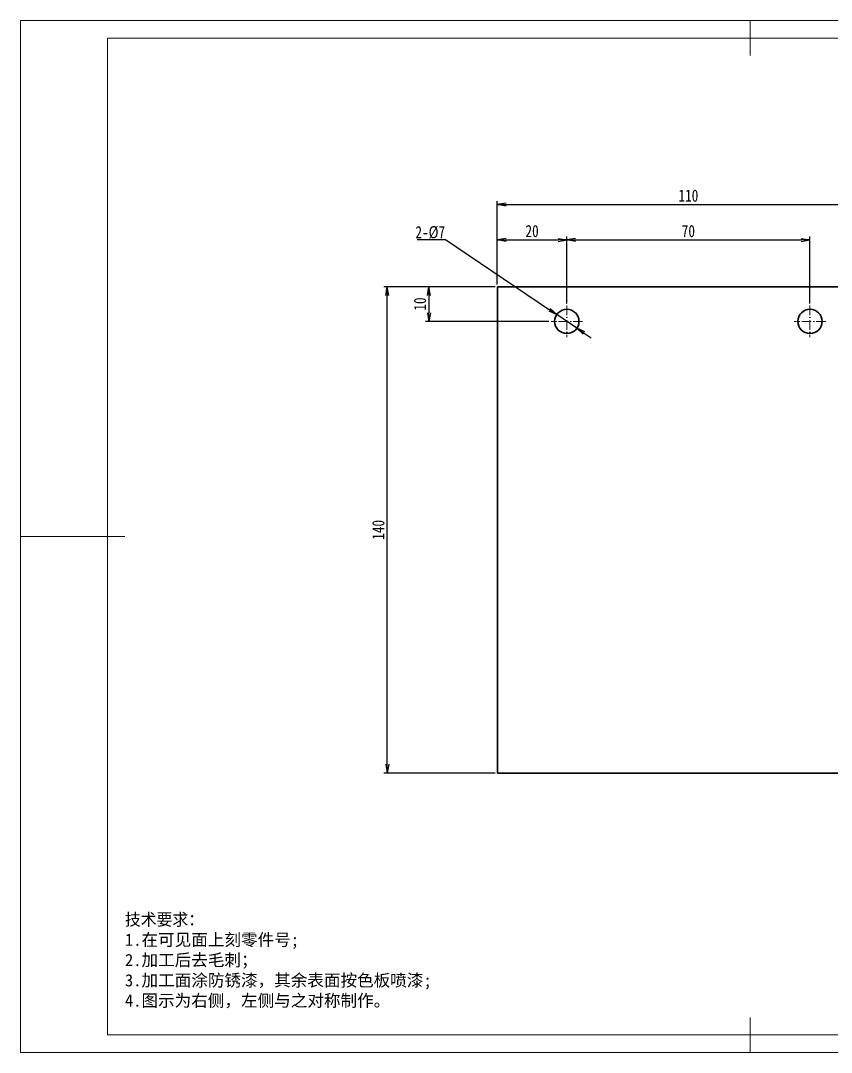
# Model space of a CAD drawing. Header units: millimetres. Extents: x -15766 to 80009, y -9701 to 15159.
# Drawn here: x -7856.9 to -7623.5, y 13253.7 to 13550.7 of the extents above; entities that cross this region are included whole.
import ezdxf

# ---------------------------------------------------------------- set-up
doc = ezdxf.new("R2010")
doc.units = ezdxf.units.MM
doc.linetypes.add('CENTER-HOKUTO_1', pattern=[16, 13, -1, 1, -1])
doc.linetypes.add('DASHDOT', pattern=[18.5, 12, -3, 0.5, -3])
doc.layers.get('DEFPOINTS').update_dxf_attribs({"lineweight": 18})
for name, color, linetype, lineweight in [('AM_7', 2, 'CENTER-HOKUTO_1', 18), ('AM_VIS', 7, 'Continuous', 18), ('CDRAFT0', 7, 'Continuous', 18), ('DIM', 253, 'Continuous', 20), ('title_frame', 7, 'Continuous', 18), ('word_dim', 9, 'Continuous', 18), ('粗实线层_1', 7, 'Continuous', 15)]:
    doc.layers.add(name, color=color, linetype=linetype, lineweight=lineweight)
doc.styles.add('DIM', font='', dxfattribs={"width": 0.8})
doc.styles.get('DIM').set_extended_font_data('NSimSun')
doc.dimstyles.new('1-1$0', dxfattribs={"dimtxt": 3.5, "dimasz": 2.5, "dimexe": 1, "dimexo": 0.625, "dimgap": 0.8, "dimtad": 1, "dimdsep": 46, "dimtxsty": 'DIM', "dimblk": 'OPEN', "dimcen": 0, "dimdle": 5, "dimclrd": 256, "dimclre": 256, "dimclrt": 3, "dimazin": 3, "dimtfac": 0.5, "dimtmove": 0, "dimatfit": 3, "dimldrblk": 'OPEN', "dimfxl": 0, "dimtolj": 1, "dimarcsym": 0})
doc.dimstyles.new('1-1$3', dxfattribs={"dimtxt": 3.5, "dimasz": 2.5, "dimexe": 1, "dimexo": 0.625, "dimgap": 0.3, "dimtad": 1, "dimtih": 1, "dimtoh": 1, "dimdsep": 46, "dimtxsty": 'DIM', "dimblk": 'OPEN', "dimcen": 0, "dimdle": 5, "dimclrd": 256, "dimclre": 256, "dimclrt": 3, "dimazin": 3, "dimtfac": 0.5, "dimtmove": 0, "dimatfit": 3, "dimldrblk": 'OPEN', "dimfxl": 0, "dimtolj": 1, "dimarcsym": 0})

# ---------------------------------------------------------------- blocks, each defined once
blk = doc.blocks.new('*X589')
at = {"layer": 'CDRAFT0'}
for p, q in [((420, 297), (0, 297)), ((0, 297), (0, 0)), ((0, 0), (420, 0))]:
    blk.add_line(p, q, dxfattribs=at)
at = {"layer": '粗实线层_1'}
for p, q in [((210, 297), (210, 287)), ((415, 292), (25, 292)), ((25, 292), (25, 5)), ((0, 148.5), (30, 148.5)), ((210, 0), (210, 10)), ((25, 5), (415, 5))]:
    blk.add_line(p, q, dxfattribs=at)
blk = doc.blocks.new('_OPEN')
at = {"color": 0, "linetype": 'ByBlock', "lineweight": -2}
for p, q in [((-1, 0.166667), (0, 0)), ((-1, -0.166667), (0, 0)), ((0, 0), (-1, 0))]:
    blk.add_line(p, q, dxfattribs=at)
blk = doc.blocks.new('*D1048')
at = {"layer": 'DEFPOINTS', "color": 0, "transparency": 16777216}
for p in [(-7751.37, 13474.15), (-7719.68, 13474.15), (-7719.68, 13334.15)]:
    blk.add_point(p, dxfattribs=at)
at = {"layer": 'DIM', "linetype": 'Continuous', "lineweight": -2, "transparency": 16777216}
for p, q in [((-7720.3, 13474.15), (-7752.37, 13474.15)), ((-7751.37, 13336.65), (-7751.37, 13471.65)), ((-7720.3, 13334.15), (-7752.37, 13334.15))]:
    blk.add_line(p, q, dxfattribs=at)
at = {"layer": 'DIM', "lineweight": -2, "transparency": 16777216, "xscale": 2.5, "yscale": 2.5, "zscale": 2.5}
for p, rotation in [((-7751.37, 13474.15), 90), ((-7751.37, 13334.15), 270)]:
    blk.add_blockref('_OPEN', p, dxfattribs=dict(at, rotation=rotation))
at = {"layer": 'DIM', "color": 3, "transparency": 16777216, "insert": (-7753.92, 13404.15), "char_height": 3.5, "attachment_point": 5, "rotation": 90, "style": 'DIM'}
blk.add_mtext('\\A1;140', dxfattribs=at)
blk = doc.blocks.new('*D1049')
at = {"layer": 'DEFPOINTS', "color": 0, "transparency": 16777216}
for p in [(-7699.68, 13487.59), (-7719.68, 13474.15), (-7699.68, 13468.7)]:
    blk.add_point(p, dxfattribs=at)
at = {"layer": 'DIM', "linetype": 'Continuous', "lineweight": -2, "transparency": 16777216}
for p, q in [((-7719.68, 13474.77), (-7719.68, 13488.59)), ((-7717.18, 13487.59), (-7702.18, 13487.59)), ((-7699.68, 13469.32), (-7699.68, 13488.59))]:
    blk.add_line(p, q, dxfattribs=at)
at = {"layer": 'DIM', "lineweight": -2, "transparency": 16777216, "xscale": 2.5, "yscale": 2.5, "zscale": 2.5, "rotation": 180}
blk.add_blockref('_OPEN', (-7719.68, 13487.59), dxfattribs=at)
at = {"layer": 'DIM', "lineweight": -2, "transparency": 16777216, "xscale": 2.5, "yscale": 2.5, "zscale": 2.5}
blk.add_blockref('_OPEN', (-7699.68, 13487.59), dxfattribs=at)
at = {"layer": 'DIM', "color": 3, "transparency": 16777216, "insert": (-7709.68, 13490.14), "char_height": 3.5, "attachment_point": 5, "style": 'DIM'}
blk.add_mtext('\\A1;20', dxfattribs=at)
blk = doc.blocks.new('*D1050')
at = {"layer": 'DEFPOINTS', "color": 0, "transparency": 16777216}
for p in [(-7629.68, 13487.59), (-7699.68, 13468.7), (-7629.68, 13468.7)]:
    blk.add_point(p, dxfattribs=at)
at = {"layer": 'DIM', "linetype": 'Continuous', "lineweight": -2, "transparency": 16777216}
for p, q in [((-7699.68, 13469.32), (-7699.68, 13488.59)), ((-7697.18, 13487.59), (-7632.18, 13487.59)), ((-7629.68, 13469.32), (-7629.68, 13488.59))]:
    blk.add_line(p, q, dxfattribs=at)
at = {"layer": 'DIM', "lineweight": -2, "transparency": 16777216, "xscale": 2.5, "yscale": 2.5, "zscale": 2.5, "rotation": 180}
blk.add_blockref('_OPEN', (-7699.68, 13487.59), dxfattribs=at)
at = {"layer": 'DIM', "lineweight": -2, "transparency": 16777216, "xscale": 2.5, "yscale": 2.5, "zscale": 2.5}
blk.add_blockref('_OPEN', (-7629.68, 13487.59), dxfattribs=at)
at = {"layer": 'DIM', "color": 3, "transparency": 16777216, "insert": (-7664.68, 13490.14), "char_height": 3.5, "attachment_point": 5, "style": 'DIM'}
blk.add_mtext('\\A1;70', dxfattribs=at)
blk = doc.blocks.new('*D1051')
at = {"layer": 'DEFPOINTS', "color": 0, "transparency": 16777216}
for p in [(-7719.68, 13474.15), (-7739.37, 13464.15), (-7704.22, 13464.15)]:
    blk.add_point(p, dxfattribs=at)
at = {"layer": 'DIM', "linetype": 'Continuous', "lineweight": -2, "transparency": 16777216}
for p, q in [((-7720.3, 13474.15), (-7740.37, 13474.15)), ((-7739.37, 13471.65), (-7739.37, 13466.65)), ((-7704.85, 13464.15), (-7740.37, 13464.15))]:
    blk.add_line(p, q, dxfattribs=at)
at = {"layer": 'DIM', "lineweight": -2, "transparency": 16777216, "xscale": 2.5, "yscale": 2.5, "zscale": 2.5}
for p, rotation in [((-7739.37, 13474.15), 90), ((-7739.37, 13464.15), 270)]:
    blk.add_blockref('_OPEN', p, dxfattribs=dict(at, rotation=rotation))
at = {"layer": 'DIM', "color": 3, "transparency": 16777216, "insert": (-7741.92, 13469.15), "char_height": 3.5, "attachment_point": 5, "rotation": 90, "style": 'DIM'}
blk.add_mtext('\\A1;10', dxfattribs=at)
blk = doc.blocks.new('*D1052')
at = {"layer": 'DEFPOINTS', "color": 0, "transparency": 16777216}
for p in [(-7609.68, 13497.79), (-7719.68, 13474.15), (-7609.68, 13474.15)]:
    blk.add_point(p, dxfattribs=at)
at = {"layer": 'DIM', "linetype": 'Continuous', "lineweight": -2, "transparency": 16777216}
for p, q in [((-7719.68, 13474.77), (-7719.68, 13498.79)), ((-7609.68, 13474.77), (-7609.68, 13498.79)), ((-7717.18, 13497.79), (-7612.18, 13497.79))]:
    blk.add_line(p, q, dxfattribs=at)
at = {"layer": 'DIM', "lineweight": -2, "transparency": 16777216, "xscale": 2.5, "yscale": 2.5, "zscale": 2.5, "rotation": 180}
blk.add_blockref('_OPEN', (-7719.68, 13497.79), dxfattribs=at)
at = {"layer": 'DIM', "lineweight": -2, "transparency": 16777216, "xscale": 2.5, "yscale": 2.5, "zscale": 2.5}
blk.add_blockref('_OPEN', (-7609.68, 13497.79), dxfattribs=at)
at = {"layer": 'DIM', "color": 3, "transparency": 16777216, "insert": (-7664.68, 13500.34), "char_height": 3.5, "attachment_point": 5, "style": 'DIM'}
blk.add_mtext('\\A1;110', dxfattribs=at)
blk = doc.blocks.new('*D1054')
at = {"layer": 'DEFPOINTS', "color": 0, "transparency": 16777216}
for p in [(-7702.58, 13466.1), (-7696.77, 13462.19)]:
    blk.add_point(p, dxfattribs=at)
at = {"layer": 'DIM', "linetype": 'Continuous', "lineweight": -2, "transparency": 16777216}
for p, q in [((-7742.75, 13487.71), (-7734.64, 13487.71)), ((-7734.64, 13487.71), (-7704.65, 13467.5)), ((-7696.77, 13462.19), (-7702.58, 13466.1)), ((-7694.7, 13460.8), (-7692.63, 13459.4))]:
    blk.add_line(p, q, dxfattribs=at)
at = {"layer": 'DIM', "lineweight": -2, "transparency": 16777216, "xscale": 2.5, "yscale": 2.5, "zscale": 2.5}
for p, rotation in [((-7702.58, 13466.1), 326.0286519538901), ((-7696.77, 13462.19), 146.0286519538901)]:
    blk.add_blockref('_OPEN', p, dxfattribs=dict(at, rotation=rotation))
at = {"layer": 'DIM', "color": 3, "transparency": 16777216, "insert": (-7738.99, 13489.76), "char_height": 3.5, "attachment_point": 5, "style": 'DIM'}
blk.add_mtext('\\A1;2-%%c7', dxfattribs=at)

msp = doc.modelspace()

# ---------------------------------------------------------------- linework, layer by layer
at = {"layer": 'AM_7', "linetype": 'DASHDOT', "lineweight": 13, "ltscale": 0.227502}
for p, q in [((-7699.67508, 13468.69865), (-7699.67508, 13459.59855)), ((-7629.67508, 13468.69865), (-7629.67508, 13459.59855))]:
    msp.add_line(p, q, dxfattribs=at)
at = {"layer": 'AM_7', "linetype": 'DASHDOT', "lineweight": 13, "ltscale": 0.22749}
for p, q in [((-7695.12527, 13464.1486), (-7704.22488, 13464.1486)), ((-7625.12527, 13464.1486), (-7634.22488, 13464.1486))]:
    msp.add_line(p, q, dxfattribs=at)
at = {"layer": 'AM_VIS', "lineweight": 35}
for p, q in [((-7719.67508, 13474.1486), (-7609.67508, 13474.1486)), ((-7719.67508, 13474.1486), (-7719.67508, 13334.1486)), ((-7609.67508, 13334.1486), (-7719.67508, 13334.1486))]:
    msp.add_line(p, q, dxfattribs=at)
for centre in [(-7699.67508, 13464.1486), (-7629.67508, 13464.1486)]:
    msp.add_circle(centre, 3.5, dxfattribs=at)

# ---------------------------------------------------------------- block references
at = {"layer": 'title_frame'}
msp.add_blockref('*X589', (-7856.90847, 13253.73384), dxfattribs=at)

# ---------------------------------------------------------------- texts
at = {"layer": 'word_dim', "linetype": 'Continuous', "ltscale": 4, "insert": (-7826.87409, 13293.73936), "char_height": 3.5, "width": 139.6035818, "attachment_point": 1}
msp.add_mtext('{\\C3;技术要求：\\P\\fNSimSun|b0|i0|c134|p49;1\\fSimSun|b0|i0|c134|p49;.在可见面上刻零件号;\\P2.加工后去毛刺；\\P3.加工面涂防锈漆，其余表面按色板喷漆;\\P\\fNSimSun|b0|i0|c134|p49;4\\fSimSun|b0|i0|c134|p49;.图示为右侧，左侧与之对称制作。\\P         }', dxfattribs=at)

# ---------------------------------------------------------------- dimensions: what is measured, and where the dimension line sits
at = {"layer": 'DIM', "color": 3, "true_color": 0x00ff00}
for base, p1, p2, picture, middle in [((-7609.67508, 13497.78845), (-7719.67508, 13474.1486), (-7609.67508, 13474.1486), '*D1052', (-7664.67508, 13500.33845)), ((-7699.67508, 13487.5923), (-7719.67508, 13474.1486), (-7699.67508, 13468.69865), '*D1049', (-7709.67508, 13490.1423)), ((-7629.67508, 13487.5923), (-7699.67508, 13468.69865), (-7629.67508, 13468.69865), '*D1050', (-7664.67508, 13490.1423))]:
    dim = msp.add_linear_dim(base=base, p1=p1, p2=p2, dimstyle='1-1$0', dxfattribs=at)
    dim.commit()
    dim.dimension.update_dxf_attribs({"geometry": picture, "text_midpoint": middle})
dim = msp.add_diameter_dim_2p(p1=(-7696.77247, 13462.19287), p2=(-7702.57769, 13466.10432), dimstyle='1-1$3', override={"dimpost": '2-%%c<>'}, dxfattribs=at)
dim.commit()
dim.dimension.update_dxf_attribs({"geometry": '*D1054', "text_midpoint": (-7738.98682, 13487.70896), "dimtype": 163})
for base, p1, p2, picture, middle in [((-7751.36837, 13474.1486), (-7719.67508, 13334.1486), (-7719.67508, 13474.1486), '*D1048', (-7753.91837, 13404.1486)), ((-7739.36663, 13464.1486), (-7719.67508, 13474.1486), (-7704.22488, 13464.1486), '*D1051', (-7741.91663, 13469.1486))]:
    dim = msp.add_linear_dim(base=base, p1=p1, p2=p2, angle=90, dimstyle='1-1$0', dxfattribs=at)
    dim.commit()
    dim.dimension.update_dxf_attribs({"geometry": picture, "text_midpoint": middle})

doc.saveas('drawing.dxf')
